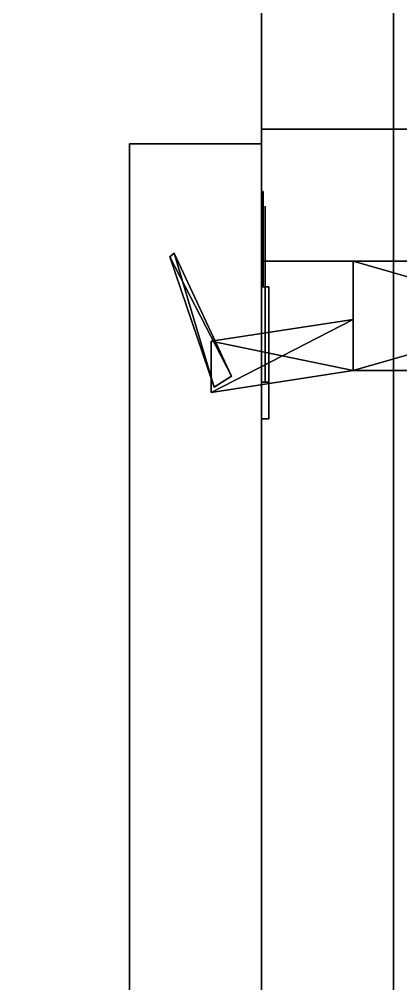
# Model space of a CAD drawing. Extents: x 0 to 4068, y -150 to 4325.
# Drawn here: x 3485 to 3537, y 1292.4 to 1424 of the extents above; entities that cross this region are included whole.
import ezdxf

# ---------------------------------------------------------------- set-up
doc = ezdxf.new("R2010")
doc.units = 0
for name, color, linetype in [('LAYER0', 7, 'CONTINUOUS'), ('LAYER359', 253, 'CONTINUOUS'), ('LAYER364', 7, 'CONTINUOUS'), ('LAYER365', 7, 'CONTINUOUS'), ('LAYER366', 7, 'CONTINUOUS'), ('LAYER369', 28, 'CONTINUOUS'), ('LAYER370', 253, 'CONTINUOUS'), ('LAYER371', 28, 'CONTINUOUS'), ('LAYER372', 253, 'CONTINUOUS'), ('LAYER373', 28, 'CONTINUOUS'), ('LAYER374', 253, 'CONTINUOUS'), ('LAYER375', 28, 'CONTINUOUS'), ('LAYER376', 253, 'CONTINUOUS'), ('LAYER377', 28, 'CONTINUOUS'), ('LAYER378', 253, 'CONTINUOUS'), ('LAYER379', 253, 'CONTINUOUS'), ('LAYER826', 253, 'CONTINUOUS')]:
    doc.layers.add(name, color=color, linetype=linetype)

msp = doc.modelspace()

# ---------------------------------------------------------------- linework, layer by layer
at = {"layer": 'LAYER0', "invisible_edges": 1}
for points in [[(4068, 4325, -5), (0, -150, -5), (0, 4325, -5), (4068, 4325, -5)], [(0, -150, -5), (4068, 4325, -5), (4068, -150, -5), (0, -150, -5)], [(4068, -150), (0, 4325), (0, -150), (4068, -150)], [(0, 4325), (4068, -150), (4068, 4325), (0, 4325)]]:
    msp.add_3dface(points, dxfattribs=at)
at = {"layer": 'LAYER359', "invisible_edges": 1}
for points in [[(3518, 400, 2360), (3536, 1464, 2360), (3536, 400, 2360), (3518, 400, 2360)], [(3536, 1464, 2360), (3518, 400, 2360), (3518, 1464, 2360), (3536, 1464, 2360)], [(3518, 1464, 2420), (3536, 400, 2420), (3536, 1464, 2420), (3518, 1464, 2420)], [(3536, 400, 2420), (3518, 1464, 2420), (3518, 400, 2420), (3536, 400, 2420)], [(3518, 400, 2360), (3518, 1464, 2420), (3518, 1464, 2360), (3518, 400, 2360)], [(3518, 1464, 2420), (3518, 400, 2360), (3518, 400, 2420), (3518, 1464, 2420)], [(3536, 400, 2420), (3536, 1464, 2360), (3536, 1464, 2420), (3536, 400, 2420)], [(3536, 1464, 2360), (3536, 400, 2420), (3536, 400, 2360), (3536, 1464, 2360)]]:
    msp.add_3dface(points, dxfattribs=at)
at = {"layer": 'LAYER364', "invisible_edges": 1}
for points in [[(3918, 927, 151), (3518, 1391, 151), (3918, 1391, 151), (3918, 927, 151)], [(3518, 1391, 151), (3918, 927, 151), (3518, 927, 151), (3518, 1391, 151)], [(3918, 1391, 169), (3518, 1391, 151), (3518, 1391, 169), (3918, 1391, 169)], [(3518, 1391, 151), (3918, 1391, 169), (3918, 1391, 151), (3518, 1391, 151)], [(3518, 927, 169), (3518, 1391, 151), (3518, 927, 151), (3518, 927, 169)], [(3518, 1391, 151), (3518, 927, 169), (3518, 1391, 169), (3518, 1391, 151)], [(3518, 927, 169), (3918, 1391, 169), (3518, 1391, 169), (3518, 927, 169)], [(3918, 1391, 169), (3518, 927, 169), (3918, 927, 169), (3918, 1391, 169)]]:
    msp.add_3dface(points, dxfattribs=at)
at = {"layer": 'LAYER365', "invisible_edges": 1}
for points in [[(3918, 1391, 2359), (3518, 927, 2359), (3918, 927, 2359), (3918, 1391, 2359)], [(3518, 927, 2359), (3918, 1391, 2359), (3518, 1391, 2359), (3518, 927, 2359)], [(3918, 1391, 2359), (3518, 1391, 2341), (3518, 1391, 2359), (3918, 1391, 2359)], [(3518, 1391, 2341), (3918, 1391, 2359), (3918, 1391, 2341), (3518, 1391, 2341)], [(3518, 1391, 2341), (3518, 927, 2359), (3518, 1391, 2359), (3518, 1391, 2341)], [(3518, 927, 2359), (3518, 1391, 2341), (3518, 927, 2341), (3518, 927, 2359)], [(3518, 1391, 2341), (3918, 927, 2341), (3518, 927, 2341), (3518, 1391, 2341)], [(3918, 927, 2341), (3518, 1391, 2341), (3918, 1391, 2341), (3918, 927, 2341)]]:
    msp.add_3dface(points, dxfattribs=at)
at = {"layer": 'LAYER366', "invisible_edges": 1}
for points in [[(3918, 1409, 150), (3518, 1391, 150), (3518, 1409, 150), (3918, 1409, 150)], [(3518, 1391, 150), (3918, 1409, 150), (3918, 1391, 150), (3518, 1391, 150)], [(3518, 1409, 2360), (3518, 1391, 150), (3518, 1391, 2360), (3518, 1409, 2360)], [(3518, 1391, 150), (3518, 1409, 2360), (3518, 1409, 150), (3518, 1391, 150)], [(3918, 1391, 2360), (3518, 1409, 2360), (3518, 1391, 2360), (3918, 1391, 2360)], [(3518, 1409, 2360), (3918, 1391, 2360), (3918, 1409, 2360), (3518, 1409, 2360)], [(3518, 1409, 2360), (3918, 1409, 150), (3518, 1409, 150), (3518, 1409, 2360)], [(3918, 1409, 150), (3518, 1409, 2360), (3918, 1409, 2360), (3918, 1409, 150)], [(3918, 1391, 2360), (3518, 1391, 150), (3918, 1391, 150), (3918, 1391, 2360)], [(3518, 1391, 150), (3918, 1391, 2360), (3518, 1391, 2360), (3518, 1391, 150)]]:
    msp.add_3dface(points, dxfattribs=at)
at = {"layer": 'LAYER369'}
for points, invisible_edges in [([(3518.25, 1399.51, 248.0251), (3518.25, 1400.5, 253), (3518.25, 1398.5, 253), (3518.25, 1398.5, 247.5)], 10), ([(3518.25, 1400.5, 253), (3518.25, 1399.51, 257.9749), (3518.25, 1398.5, 258.5), (3518.25, 1398.5, 253)], 10), ([(3518.25, 1396.692, 243.8076), (3518.25, 1399.51, 248.0251), (3518.25, 1398.5, 247.5), (3518.25, 1395, 247.5)], 10), ([(3518.25, 1399.51, 257.9749), (3518.25, 1396.692, 262.1924), (3518.25, 1395, 258.5), (3518.25, 1398.5, 258.5)], 10), ([(3518.5, 1398.5, 258.5), (3518.5, 1398.5, 247.5), (3518.5, 1391.5, 247.5), (3518.5, 1391.709, 258.3167)], 4), ([(3518.25, 1392.475, 240.9896), (3518.25, 1396.692, 243.8076), (3518.25, 1395, 247.5), (3518.25, 1391.5, 247.5)], 10), ([(3518.25, 1396.692, 262.1924), (3518.25, 1392.475, 265.0104), (3518.25, 1391.5, 258.5), (3518.25, 1395, 258.5)], 10), ([(3518.25, 1387.5, 240), (3518.25, 1392.475, 240.9896), (3518.25, 1391.5, 247.5), (3518.25, 1387.5, 244)], 2), ([(3518.25, 1392.475, 265.0104), (3518.25, 1387.5, 266), (3518.25, 1387.5, 262), (3518.25, 1391.5, 258.5)], 8), ([(3518.5, 1391.709, 258.3167), (3518.5, 1391.5, 247.5), (3518.5, 1387.5, 244), (3518.5, 1387.5, 262)], 5), ([(3518.5, 1387.5, 262), (3518.5, 1387.5, 244), (3518.5, 1374.5, 244), (3518.5, 1374.5, 262)], 1), ([(3519, 1369.5, 232), (3519, 1374.5, 244), (3519, 1387.5, 244), (3519, 1387.5, 232)], 1), ([(3519, 1369.5, 274), (3519, 1374.5, 262), (3519, 1387.5, 262), (3519, 1387.5, 274)], 1), ([(3519, 1369.5, 274), (3519, 1369.5, 232), (3519, 1374.5, 244), (3519, 1374.5, 262)], 10)]:
    msp.add_3dface(points, dxfattribs=dict(at, invisible_edges=invisible_edges))
for points in [[(3518, 1387.5, 244), (3518, 1387.5, 232), (3518, 1387.5, 244)], [(3518, 1387.5, 262), (3518, 1387.5, 274), (3518, 1387.5, 262)], [(3519, 1374.5, 244), (3518, 1374.5, 244), (3518, 1387.5, 244), (3519, 1387.5, 244)], [(3519, 1387.5, 244), (3518, 1387.5, 244), (3518, 1387.5, 232), (3519, 1387.5, 232)], [(3519, 1387.5, 232), (3518, 1387.5, 232), (3518, 1369.5, 232), (3519, 1369.5, 232)], [(3519, 1374.5, 262), (3518, 1374.5, 262), (3518, 1387.5, 262), (3519, 1387.5, 262)], [(3519, 1387.5, 262), (3518, 1387.5, 262), (3518, 1387.5, 274), (3519, 1387.5, 274)], [(3519, 1387.5, 274), (3518, 1387.5, 274), (3518, 1369.5, 274), (3519, 1369.5, 274)], [(3518, 1369.5, 232), (3518, 1387.5, 232), (3518, 1387.5, 274), (3518, 1369.5, 274)], [(3519, 1369.5, 232), (3519, 1387.5, 232), (3519, 1387.5, 232), (3519, 1369.5, 232)], [(3519, 1369.5, 274), (3519, 1387.5, 274), (3519, 1387.5, 274), (3519, 1369.5, 274)], [(3518, 1374.5, 244), (3518, 1374.5, 262), (3518, 1374.5, 244)], [(3519, 1374.5, 244), (3518, 1374.5, 244), (3518, 1374.5, 262), (3519, 1374.5, 262)], [(3519, 1369.5, 274), (3518, 1369.5, 274), (3519, 1369.5, 274)], [(3518, 1369.5, 232), (3518, 1369.5, 274), (3519, 1369.5, 274), (3519, 1369.5, 232)]]:
    msp.add_3dface(points, dxfattribs=at)
at = {"layer": 'LAYER370'}
for points in [[(3513.925, 1375.308, 247.3477), (3505.5, 1391.591, 247.3477), (3506.077, 1392.082, 247.3477), (3513.925, 1375.308, 247.3477)], [(3505.5, 1391.591, 258.652), (3511.544, 1373.818, 258.652), (3506.077, 1392.082, 258.652), (3505.5, 1391.591, 258.652)], [(3511.544, 1373.818, 247.3477), (3505.5, 1391.591, 247.3477), (3513.925, 1375.308, 247.3477), (3511.544, 1373.818, 247.3477)], [(3511.544, 1373.818, 247.3477), (3505.5, 1391.591, 258.652), (3505.5, 1391.591, 247.3477), (3511.544, 1373.818, 247.3477)], [(3511.544, 1373.818, 258.652), (3505.5, 1391.591, 258.652), (3511.544, 1373.818, 247.3477), (3511.544, 1373.818, 258.652)], [(3506.077, 1392.082, 258.652), (3511.544, 1373.818, 258.652), (3513.925, 1375.308, 258.652), (3506.077, 1392.082, 258.652)], [(3582.5, 1391, 246.2174), (3530.5, 1376.078, 246.2174), (3530.5, 1391, 246.2174), (3582.5, 1391, 246.2174)], [(3582.5, 1376.078, 246.2174), (3530.5, 1376.078, 246.2174), (3582.5, 1391, 246.2174), (3582.5, 1376.078, 246.2174)], [(3530.5, 1391, 259.7826), (3582.5, 1376.078, 259.7826), (3582.5, 1391, 259.7826), (3530.5, 1391, 259.7826)], [(3530.5, 1376.078, 259.7826), (3582.5, 1376.078, 259.7826), (3530.5, 1391, 259.7826), (3530.5, 1376.078, 259.7826)], [(3530.5, 1383.042, 246.2174), (3511.135, 1373.094, 246.2174), (3511.135, 1380.058, 246.2174), (3530.5, 1383.042, 246.2174)], [(3530.5, 1376.078, 246.2174), (3511.135, 1373.094, 246.2174), (3530.5, 1383.042, 246.2174), (3530.5, 1376.078, 246.2174)], [(3511.135, 1380.058, 259.7826), (3530.5, 1376.078, 259.7826), (3530.5, 1383.042, 259.7826), (3511.135, 1380.058, 259.7826)], [(3511.135, 1373.094, 259.7826), (3530.5, 1376.078, 259.7826), (3511.135, 1380.058, 259.7826), (3511.135, 1373.094, 259.7826)], [(3530.5, 1376.078, 246.2174), (3511.135, 1373.094, 259.7826), (3511.135, 1373.094, 246.2174), (3530.5, 1376.078, 246.2174)], [(3530.5, 1376.078, 259.7826), (3511.135, 1373.094, 259.7826), (3530.5, 1376.078, 246.2174), (3530.5, 1376.078, 259.7826)], [(3582.5, 1376.078, 246.2174), (3530.5, 1376.078, 259.7826), (3530.5, 1376.078, 246.2174), (3582.5, 1376.078, 246.2174)], [(3582.5, 1376.078, 259.7826), (3530.5, 1376.078, 259.7826), (3582.5, 1376.078, 246.2174), (3582.5, 1376.078, 259.7826)]]:
    msp.add_3dface(points, dxfattribs=at)
at = {"layer": 'LAYER371'}
for points, invisible_edges in [([(3518.25, 1399.51, 749.0251), (3518.25, 1400.5, 754), (3518.25, 1398.5, 754), (3518.25, 1398.5, 748.5)], 10), ([(3518.25, 1400.5, 754), (3518.25, 1399.51, 758.9749), (3518.25, 1398.5, 759.5), (3518.25, 1398.5, 754)], 10), ([(3518.25, 1396.692, 744.8076), (3518.25, 1399.51, 749.0251), (3518.25, 1398.5, 748.5), (3518.25, 1395, 748.5)], 10), ([(3518.25, 1399.51, 758.9749), (3518.25, 1396.692, 763.1924), (3518.25, 1395, 759.5), (3518.25, 1398.5, 759.5)], 10), ([(3518.5, 1398.5, 759.5), (3518.5, 1398.5, 748.5), (3518.5, 1391.5, 748.5), (3518.5, 1391.709, 759.3167)], 4), ([(3518.25, 1392.475, 741.9896), (3518.25, 1396.692, 744.8076), (3518.25, 1395, 748.5), (3518.25, 1391.5, 748.5)], 10), ([(3518.25, 1396.692, 763.1924), (3518.25, 1392.475, 766.0104), (3518.25, 1391.5, 759.5), (3518.25, 1395, 759.5)], 10), ([(3518.25, 1387.5, 741), (3518.25, 1392.475, 741.9896), (3518.25, 1391.5, 748.5), (3518.25, 1387.5, 745)], 2), ([(3518.25, 1392.475, 766.0104), (3518.25, 1387.5, 767), (3518.25, 1387.5, 763), (3518.25, 1391.5, 759.5)], 8), ([(3518.5, 1391.709, 759.3167), (3518.5, 1391.5, 748.5), (3518.5, 1387.5, 745), (3518.5, 1387.5, 763)], 5), ([(3518.5, 1387.5, 763), (3518.5, 1387.5, 745), (3518.5, 1374.5, 745), (3518.5, 1374.5, 763)], 1), ([(3519, 1369.5, 733), (3519, 1374.5, 745), (3519, 1387.5, 745), (3519, 1387.5, 733)], 1), ([(3519, 1369.5, 775), (3519, 1374.5, 763), (3519, 1387.5, 763), (3519, 1387.5, 775)], 1), ([(3519, 1369.5, 775), (3519, 1369.5, 733), (3519, 1374.5, 745), (3519, 1374.5, 763)], 10)]:
    msp.add_3dface(points, dxfattribs=dict(at, invisible_edges=invisible_edges))
for points in [[(3518, 1387.5, 745), (3518, 1387.5, 733), (3518, 1387.5, 745)], [(3518, 1387.5, 763), (3518, 1387.5, 775), (3518, 1387.5, 763)], [(3519, 1374.5, 745), (3518, 1374.5, 745), (3518, 1387.5, 745), (3519, 1387.5, 745)], [(3519, 1387.5, 745), (3518, 1387.5, 745), (3518, 1387.5, 733), (3519, 1387.5, 733)], [(3519, 1387.5, 733), (3518, 1387.5, 733), (3518, 1369.5, 733), (3519, 1369.5, 733)], [(3519, 1374.5, 763), (3518, 1374.5, 763), (3518, 1387.5, 763), (3519, 1387.5, 763)], [(3519, 1387.5, 763), (3518, 1387.5, 763), (3518, 1387.5, 775), (3519, 1387.5, 775)], [(3519, 1387.5, 775), (3518, 1387.5, 775), (3518, 1369.5, 775), (3519, 1369.5, 775)], [(3518, 1369.5, 733), (3518, 1387.5, 733), (3518, 1387.5, 775), (3518, 1369.5, 775)], [(3519, 1369.5, 733), (3519, 1387.5, 733), (3519, 1387.5, 733), (3519, 1369.5, 733)], [(3519, 1369.5, 775), (3519, 1387.5, 775), (3519, 1387.5, 775), (3519, 1369.5, 775)], [(3518, 1374.5, 745), (3518, 1374.5, 763), (3518, 1374.5, 745)], [(3519, 1374.5, 745), (3518, 1374.5, 745), (3518, 1374.5, 763), (3519, 1374.5, 763)], [(3519, 1369.5, 775), (3518, 1369.5, 775), (3519, 1369.5, 775)], [(3518, 1369.5, 733), (3518, 1369.5, 775), (3519, 1369.5, 775), (3519, 1369.5, 733)]]:
    msp.add_3dface(points, dxfattribs=at)
at = {"layer": 'LAYER372'}
for points in [[(3513.925, 1375.308, 748.3477), (3505.5, 1391.591, 748.3477), (3506.077, 1392.082, 748.3477), (3513.925, 1375.308, 748.3477)], [(3505.5, 1391.591, 759.652), (3511.544, 1373.818, 759.652), (3506.077, 1392.082, 759.652), (3505.5, 1391.591, 759.652)], [(3511.544, 1373.818, 748.3477), (3505.5, 1391.591, 748.3477), (3513.925, 1375.308, 748.3477), (3511.544, 1373.818, 748.3477)], [(3511.544, 1373.818, 748.3477), (3505.5, 1391.591, 759.652), (3505.5, 1391.591, 748.3477), (3511.544, 1373.818, 748.3477)], [(3511.544, 1373.818, 759.652), (3505.5, 1391.591, 759.652), (3511.544, 1373.818, 748.3477), (3511.544, 1373.818, 759.652)], [(3506.077, 1392.082, 759.652), (3511.544, 1373.818, 759.652), (3513.925, 1375.308, 759.652), (3506.077, 1392.082, 759.652)], [(3582.5, 1391, 747.2174), (3530.5, 1376.078, 747.2174), (3530.5, 1391, 747.2174), (3582.5, 1391, 747.2174)], [(3582.5, 1376.078, 747.2174), (3530.5, 1376.078, 747.2174), (3582.5, 1391, 747.2174), (3582.5, 1376.078, 747.2174)], [(3530.5, 1391, 760.7826), (3582.5, 1376.078, 760.7826), (3582.5, 1391, 760.7826), (3530.5, 1391, 760.7826)], [(3530.5, 1376.078, 760.7826), (3582.5, 1376.078, 760.7826), (3530.5, 1391, 760.7826), (3530.5, 1376.078, 760.7826)], [(3530.5, 1383.042, 747.2174), (3511.135, 1373.094, 747.2174), (3511.135, 1380.058, 747.2174), (3530.5, 1383.042, 747.2174)], [(3530.5, 1376.078, 747.2174), (3511.135, 1373.094, 747.2174), (3530.5, 1383.042, 747.2174), (3530.5, 1376.078, 747.2174)], [(3511.135, 1380.058, 760.7826), (3530.5, 1376.078, 760.7826), (3530.5, 1383.042, 760.7826), (3511.135, 1380.058, 760.7826)], [(3511.135, 1373.094, 760.7826), (3530.5, 1376.078, 760.7826), (3511.135, 1380.058, 760.7826), (3511.135, 1373.094, 760.7826)], [(3530.5, 1376.078, 747.2174), (3511.135, 1373.094, 760.7826), (3511.135, 1373.094, 747.2174), (3530.5, 1376.078, 747.2174)], [(3530.5, 1376.078, 760.7826), (3511.135, 1373.094, 760.7826), (3530.5, 1376.078, 747.2174), (3530.5, 1376.078, 760.7826)], [(3582.5, 1376.078, 747.2174), (3530.5, 1376.078, 760.7826), (3530.5, 1376.078, 747.2174), (3582.5, 1376.078, 747.2174)], [(3582.5, 1376.078, 760.7826), (3530.5, 1376.078, 760.7826), (3582.5, 1376.078, 747.2174), (3582.5, 1376.078, 760.7826)]]:
    msp.add_3dface(points, dxfattribs=at)
at = {"layer": 'LAYER373'}
for points, invisible_edges in [([(3518.25, 1399.51, 1250.025), (3518.25, 1400.5, 1255), (3518.25, 1398.5, 1255), (3518.25, 1398.5, 1249.5)], 10), ([(3518.25, 1400.5, 1255), (3518.25, 1399.51, 1259.975), (3518.25, 1398.5, 1260.5), (3518.25, 1398.5, 1255)], 10), ([(3518.25, 1396.692, 1245.808), (3518.25, 1399.51, 1250.025), (3518.25, 1398.5, 1249.5), (3518.25, 1395, 1249.5)], 10), ([(3518.25, 1399.51, 1259.975), (3518.25, 1396.692, 1264.192), (3518.25, 1395, 1260.5), (3518.25, 1398.5, 1260.5)], 10), ([(3518.5, 1398.5, 1260.5), (3518.5, 1398.5, 1249.5), (3518.5, 1391.5, 1249.5), (3518.5, 1391.709, 1260.317)], 4), ([(3518.25, 1392.475, 1242.99), (3518.25, 1396.692, 1245.808), (3518.25, 1395, 1249.5), (3518.25, 1391.5, 1249.5)], 10), ([(3518.25, 1396.692, 1264.192), (3518.25, 1392.475, 1267.01), (3518.25, 1391.5, 1260.5), (3518.25, 1395, 1260.5)], 10), ([(3518.25, 1387.5, 1242), (3518.25, 1392.475, 1242.99), (3518.25, 1391.5, 1249.5), (3518.25, 1387.5, 1246)], 2), ([(3518.25, 1392.475, 1267.01), (3518.25, 1387.5, 1268), (3518.25, 1387.5, 1264), (3518.25, 1391.5, 1260.5)], 8), ([(3518.5, 1391.709, 1260.317), (3518.5, 1391.5, 1249.5), (3518.5, 1387.5, 1246), (3518.5, 1387.5, 1264)], 5), ([(3518.5, 1387.5, 1264), (3518.5, 1387.5, 1246), (3518.5, 1374.5, 1246), (3518.5, 1374.5, 1264)], 1), ([(3519, 1369.5, 1234), (3519, 1374.5, 1246), (3519, 1387.5, 1246), (3519, 1387.5, 1234)], 1), ([(3519, 1369.5, 1276), (3519, 1374.5, 1264), (3519, 1387.5, 1264), (3519, 1387.5, 1276)], 1), ([(3519, 1369.5, 1276), (3519, 1369.5, 1234), (3519, 1374.5, 1246), (3519, 1374.5, 1264)], 10)]:
    msp.add_3dface(points, dxfattribs=dict(at, invisible_edges=invisible_edges))
for points in [[(3518, 1387.5, 1246), (3518, 1387.5, 1234), (3518, 1387.5, 1246)], [(3518, 1387.5, 1264), (3518, 1387.5, 1276), (3518, 1387.5, 1264)], [(3519, 1374.5, 1246), (3518, 1374.5, 1246), (3518, 1387.5, 1246), (3519, 1387.5, 1246)], [(3519, 1387.5, 1246), (3518, 1387.5, 1246), (3518, 1387.5, 1234), (3519, 1387.5, 1234)], [(3519, 1387.5, 1234), (3518, 1387.5, 1234), (3518, 1369.5, 1234), (3519, 1369.5, 1234)], [(3519, 1374.5, 1264), (3518, 1374.5, 1264), (3518, 1387.5, 1264), (3519, 1387.5, 1264)], [(3519, 1387.5, 1264), (3518, 1387.5, 1264), (3518, 1387.5, 1276), (3519, 1387.5, 1276)], [(3519, 1387.5, 1276), (3518, 1387.5, 1276), (3518, 1369.5, 1276), (3519, 1369.5, 1276)], [(3518, 1369.5, 1234), (3518, 1387.5, 1234), (3518, 1387.5, 1276), (3518, 1369.5, 1276)], [(3519, 1369.5, 1234), (3519, 1387.5, 1234), (3519, 1387.5, 1234), (3519, 1369.5, 1234)], [(3519, 1369.5, 1276), (3519, 1387.5, 1276), (3519, 1387.5, 1276), (3519, 1369.5, 1276)], [(3518, 1374.5, 1246), (3518, 1374.5, 1264), (3518, 1374.5, 1246)], [(3519, 1374.5, 1246), (3518, 1374.5, 1246), (3518, 1374.5, 1264), (3519, 1374.5, 1264)], [(3519, 1369.5, 1276), (3518, 1369.5, 1276), (3519, 1369.5, 1276)], [(3518, 1369.5, 1234), (3518, 1369.5, 1276), (3519, 1369.5, 1276), (3519, 1369.5, 1234)]]:
    msp.add_3dface(points, dxfattribs=at)
at = {"layer": 'LAYER374'}
for points in [[(3513.925, 1375.308, 1249.348), (3505.5, 1391.591, 1249.348), (3506.077, 1392.082, 1249.348), (3513.925, 1375.308, 1249.348)], [(3505.5, 1391.591, 1260.652), (3511.544, 1373.818, 1260.652), (3506.077, 1392.082, 1260.652), (3505.5, 1391.591, 1260.652)], [(3511.544, 1373.818, 1249.348), (3505.5, 1391.591, 1249.348), (3513.925, 1375.308, 1249.348), (3511.544, 1373.818, 1249.348)], [(3511.544, 1373.818, 1249.348), (3505.5, 1391.591, 1260.652), (3505.5, 1391.591, 1249.348), (3511.544, 1373.818, 1249.348)], [(3511.544, 1373.818, 1260.652), (3505.5, 1391.591, 1260.652), (3511.544, 1373.818, 1249.348), (3511.544, 1373.818, 1260.652)], [(3506.077, 1392.082, 1260.652), (3511.544, 1373.818, 1260.652), (3513.925, 1375.308, 1260.652), (3506.077, 1392.082, 1260.652)], [(3582.5, 1391, 1248.217), (3530.5, 1376.078, 1248.217), (3530.5, 1391, 1248.217), (3582.5, 1391, 1248.217)], [(3582.5, 1376.078, 1248.217), (3530.5, 1376.078, 1248.217), (3582.5, 1391, 1248.217), (3582.5, 1376.078, 1248.217)], [(3530.5, 1391, 1261.783), (3582.5, 1376.078, 1261.783), (3582.5, 1391, 1261.783), (3530.5, 1391, 1261.783)], [(3530.5, 1376.078, 1261.783), (3582.5, 1376.078, 1261.783), (3530.5, 1391, 1261.783), (3530.5, 1376.078, 1261.783)], [(3530.5, 1383.042, 1248.217), (3511.135, 1373.094, 1248.217), (3511.135, 1380.058, 1248.217), (3530.5, 1383.042, 1248.217)], [(3530.5, 1376.078, 1248.217), (3511.135, 1373.094, 1248.217), (3530.5, 1383.042, 1248.217), (3530.5, 1376.078, 1248.217)], [(3511.135, 1380.058, 1261.783), (3530.5, 1376.078, 1261.783), (3530.5, 1383.042, 1261.783), (3511.135, 1380.058, 1261.783)], [(3511.135, 1373.094, 1261.783), (3530.5, 1376.078, 1261.783), (3511.135, 1380.058, 1261.783), (3511.135, 1373.094, 1261.783)], [(3530.5, 1376.078, 1248.217), (3511.135, 1373.094, 1261.783), (3511.135, 1373.094, 1248.217), (3530.5, 1376.078, 1248.217)], [(3530.5, 1376.078, 1261.783), (3511.135, 1373.094, 1261.783), (3530.5, 1376.078, 1248.217), (3530.5, 1376.078, 1261.783)], [(3582.5, 1376.078, 1248.217), (3530.5, 1376.078, 1261.783), (3530.5, 1376.078, 1248.217), (3582.5, 1376.078, 1248.217)], [(3582.5, 1376.078, 1261.783), (3530.5, 1376.078, 1261.783), (3582.5, 1376.078, 1248.217), (3582.5, 1376.078, 1261.783)]]:
    msp.add_3dface(points, dxfattribs=at)
at = {"layer": 'LAYER375'}
for points, invisible_edges in [([(3518.25, 1399.51, 1751.025), (3518.25, 1400.5, 1756), (3518.25, 1398.5, 1756), (3518.25, 1398.5, 1750.5)], 10), ([(3518.25, 1400.5, 1756), (3518.25, 1399.51, 1760.975), (3518.25, 1398.5, 1761.5), (3518.25, 1398.5, 1756)], 10), ([(3518.25, 1396.692, 1746.808), (3518.25, 1399.51, 1751.025), (3518.25, 1398.5, 1750.5), (3518.25, 1395, 1750.5)], 10), ([(3518.25, 1399.51, 1760.975), (3518.25, 1396.692, 1765.192), (3518.25, 1395, 1761.5), (3518.25, 1398.5, 1761.5)], 10), ([(3518.5, 1398.5, 1761.5), (3518.5, 1398.5, 1750.5), (3518.5, 1391.5, 1750.5), (3518.5, 1391.709, 1761.317)], 4), ([(3518.25, 1392.475, 1743.99), (3518.25, 1396.692, 1746.808), (3518.25, 1395, 1750.5), (3518.25, 1391.5, 1750.5)], 10), ([(3518.25, 1396.692, 1765.192), (3518.25, 1392.475, 1768.01), (3518.25, 1391.5, 1761.5), (3518.25, 1395, 1761.5)], 10), ([(3518.25, 1387.5, 1743), (3518.25, 1392.475, 1743.99), (3518.25, 1391.5, 1750.5), (3518.25, 1387.5, 1747)], 2), ([(3518.25, 1392.475, 1768.01), (3518.25, 1387.5, 1769), (3518.25, 1387.5, 1765), (3518.25, 1391.5, 1761.5)], 8), ([(3518.5, 1391.709, 1761.317), (3518.5, 1391.5, 1750.5), (3518.5, 1387.5, 1747), (3518.5, 1387.5, 1765)], 5), ([(3518.5, 1387.5, 1765), (3518.5, 1387.5, 1747), (3518.5, 1374.5, 1747), (3518.5, 1374.5, 1765)], 1), ([(3519, 1369.5, 1735), (3519, 1374.5, 1747), (3519, 1387.5, 1747), (3519, 1387.5, 1735)], 1), ([(3519, 1369.5, 1777), (3519, 1374.5, 1765), (3519, 1387.5, 1765), (3519, 1387.5, 1777)], 1), ([(3519, 1369.5, 1777), (3519, 1369.5, 1735), (3519, 1374.5, 1747), (3519, 1374.5, 1765)], 10)]:
    msp.add_3dface(points, dxfattribs=dict(at, invisible_edges=invisible_edges))
for points in [[(3518, 1387.5, 1747), (3518, 1387.5, 1735), (3518, 1387.5, 1747)], [(3518, 1387.5, 1765), (3518, 1387.5, 1777), (3518, 1387.5, 1765)], [(3519, 1374.5, 1747), (3518, 1374.5, 1747), (3518, 1387.5, 1747), (3519, 1387.5, 1747)], [(3519, 1387.5, 1747), (3518, 1387.5, 1747), (3518, 1387.5, 1735), (3519, 1387.5, 1735)], [(3519, 1387.5, 1735), (3518, 1387.5, 1735), (3518, 1369.5, 1735), (3519, 1369.5, 1735)], [(3519, 1374.5, 1765), (3518, 1374.5, 1765), (3518, 1387.5, 1765), (3519, 1387.5, 1765)], [(3519, 1387.5, 1765), (3518, 1387.5, 1765), (3518, 1387.5, 1777), (3519, 1387.5, 1777)], [(3519, 1387.5, 1777), (3518, 1387.5, 1777), (3518, 1369.5, 1777), (3519, 1369.5, 1777)], [(3518, 1369.5, 1735), (3518, 1387.5, 1735), (3518, 1387.5, 1777), (3518, 1369.5, 1777)], [(3519, 1369.5, 1735), (3519, 1387.5, 1735), (3519, 1387.5, 1735), (3519, 1369.5, 1735)], [(3519, 1369.5, 1777), (3519, 1387.5, 1777), (3519, 1387.5, 1777), (3519, 1369.5, 1777)], [(3518, 1374.5, 1747), (3518, 1374.5, 1765), (3518, 1374.5, 1747)], [(3519, 1374.5, 1747), (3518, 1374.5, 1747), (3518, 1374.5, 1765), (3519, 1374.5, 1765)], [(3519, 1369.5, 1777), (3518, 1369.5, 1777), (3519, 1369.5, 1777)], [(3518, 1369.5, 1735), (3518, 1369.5, 1777), (3519, 1369.5, 1777), (3519, 1369.5, 1735)]]:
    msp.add_3dface(points, dxfattribs=at)
at = {"layer": 'LAYER376'}
for points in [[(3513.925, 1375.308, 1750.348), (3505.5, 1391.591, 1750.348), (3506.077, 1392.082, 1750.348), (3513.925, 1375.308, 1750.348)], [(3505.5, 1391.591, 1761.652), (3511.544, 1373.818, 1761.652), (3506.077, 1392.082, 1761.652), (3505.5, 1391.591, 1761.652)], [(3511.544, 1373.818, 1750.348), (3505.5, 1391.591, 1750.348), (3513.925, 1375.308, 1750.348), (3511.544, 1373.818, 1750.348)], [(3511.544, 1373.818, 1750.348), (3505.5, 1391.591, 1761.652), (3505.5, 1391.591, 1750.348), (3511.544, 1373.818, 1750.348)], [(3511.544, 1373.818, 1761.652), (3505.5, 1391.591, 1761.652), (3511.544, 1373.818, 1750.348), (3511.544, 1373.818, 1761.652)], [(3506.077, 1392.082, 1761.652), (3511.544, 1373.818, 1761.652), (3513.925, 1375.308, 1761.652), (3506.077, 1392.082, 1761.652)], [(3582.5, 1391, 1749.217), (3530.5, 1376.078, 1749.217), (3530.5, 1391, 1749.217), (3582.5, 1391, 1749.217)], [(3582.5, 1376.078, 1749.217), (3530.5, 1376.078, 1749.217), (3582.5, 1391, 1749.217), (3582.5, 1376.078, 1749.217)], [(3530.5, 1391, 1762.783), (3582.5, 1376.078, 1762.783), (3582.5, 1391, 1762.783), (3530.5, 1391, 1762.783)], [(3530.5, 1376.078, 1762.783), (3582.5, 1376.078, 1762.783), (3530.5, 1391, 1762.783), (3530.5, 1376.078, 1762.783)], [(3530.5, 1383.042, 1749.217), (3511.135, 1373.094, 1749.217), (3511.135, 1380.058, 1749.217), (3530.5, 1383.042, 1749.217)], [(3530.5, 1376.078, 1749.217), (3511.135, 1373.094, 1749.217), (3530.5, 1383.042, 1749.217), (3530.5, 1376.078, 1749.217)], [(3511.135, 1380.058, 1762.783), (3530.5, 1376.078, 1762.783), (3530.5, 1383.042, 1762.783), (3511.135, 1380.058, 1762.783)], [(3511.135, 1373.094, 1762.783), (3530.5, 1376.078, 1762.783), (3511.135, 1380.058, 1762.783), (3511.135, 1373.094, 1762.783)], [(3530.5, 1376.078, 1749.217), (3511.135, 1373.094, 1762.783), (3511.135, 1373.094, 1749.217), (3530.5, 1376.078, 1749.217)], [(3530.5, 1376.078, 1762.783), (3511.135, 1373.094, 1762.783), (3530.5, 1376.078, 1749.217), (3530.5, 1376.078, 1762.783)], [(3582.5, 1376.078, 1749.217), (3530.5, 1376.078, 1762.783), (3530.5, 1376.078, 1749.217), (3582.5, 1376.078, 1749.217)], [(3582.5, 1376.078, 1762.783), (3530.5, 1376.078, 1762.783), (3582.5, 1376.078, 1749.217), (3582.5, 1376.078, 1762.783)]]:
    msp.add_3dface(points, dxfattribs=at)
at = {"layer": 'LAYER377'}
for points, invisible_edges in [([(3518.25, 1399.51, 2252.025), (3518.25, 1400.5, 2257), (3518.25, 1398.5, 2257), (3518.25, 1398.5, 2251.5)], 10), ([(3518.25, 1400.5, 2257), (3518.25, 1399.51, 2261.975), (3518.25, 1398.5, 2262.5), (3518.25, 1398.5, 2257)], 10), ([(3518.25, 1396.692, 2247.808), (3518.25, 1399.51, 2252.025), (3518.25, 1398.5, 2251.5), (3518.25, 1395, 2251.5)], 10), ([(3518.25, 1399.51, 2261.975), (3518.25, 1396.692, 2266.192), (3518.25, 1395, 2262.5), (3518.25, 1398.5, 2262.5)], 10), ([(3518.5, 1398.5, 2262.5), (3518.5, 1398.5, 2251.5), (3518.5, 1391.5, 2251.5), (3518.5, 1391.709, 2262.317)], 4), ([(3518.25, 1392.475, 2244.99), (3518.25, 1396.692, 2247.808), (3518.25, 1395, 2251.5), (3518.25, 1391.5, 2251.5)], 10), ([(3518.25, 1396.692, 2266.192), (3518.25, 1392.475, 2269.01), (3518.25, 1391.5, 2262.5), (3518.25, 1395, 2262.5)], 10), ([(3518.25, 1387.5, 2244), (3518.25, 1392.475, 2244.99), (3518.25, 1391.5, 2251.5), (3518.25, 1387.5, 2248)], 2), ([(3518.25, 1392.475, 2269.01), (3518.25, 1387.5, 2270), (3518.25, 1387.5, 2266), (3518.25, 1391.5, 2262.5)], 8), ([(3518.5, 1391.709, 2262.317), (3518.5, 1391.5, 2251.5), (3518.5, 1387.5, 2248), (3518.5, 1387.5, 2266)], 5), ([(3518.5, 1387.5, 2266), (3518.5, 1387.5, 2248), (3518.5, 1374.5, 2248), (3518.5, 1374.5, 2266)], 1), ([(3519, 1369.5, 2236), (3519, 1374.5, 2248), (3519, 1387.5, 2248), (3519, 1387.5, 2236)], 1), ([(3519, 1369.5, 2278), (3519, 1374.5, 2266), (3519, 1387.5, 2266), (3519, 1387.5, 2278)], 1), ([(3519, 1369.5, 2278), (3519, 1369.5, 2236), (3519, 1374.5, 2248), (3519, 1374.5, 2266)], 10)]:
    msp.add_3dface(points, dxfattribs=dict(at, invisible_edges=invisible_edges))
for points in [[(3518, 1387.5, 2248), (3518, 1387.5, 2236), (3518, 1387.5, 2248)], [(3518, 1387.5, 2266), (3518, 1387.5, 2278), (3518, 1387.5, 2266)], [(3519, 1374.5, 2248), (3518, 1374.5, 2248), (3518, 1387.5, 2248), (3519, 1387.5, 2248)], [(3519, 1387.5, 2248), (3518, 1387.5, 2248), (3518, 1387.5, 2236), (3519, 1387.5, 2236)], [(3519, 1387.5, 2236), (3518, 1387.5, 2236), (3518, 1369.5, 2236), (3519, 1369.5, 2236)], [(3519, 1374.5, 2266), (3518, 1374.5, 2266), (3518, 1387.5, 2266), (3519, 1387.5, 2266)], [(3519, 1387.5, 2266), (3518, 1387.5, 2266), (3518, 1387.5, 2278), (3519, 1387.5, 2278)], [(3519, 1387.5, 2278), (3518, 1387.5, 2278), (3518, 1369.5, 2278), (3519, 1369.5, 2278)], [(3518, 1369.5, 2236), (3518, 1387.5, 2236), (3518, 1387.5, 2278), (3518, 1369.5, 2278)], [(3519, 1369.5, 2236), (3519, 1387.5, 2236), (3519, 1387.5, 2236), (3519, 1369.5, 2236)], [(3519, 1369.5, 2278), (3519, 1387.5, 2278), (3519, 1387.5, 2278), (3519, 1369.5, 2278)], [(3518, 1374.5, 2248), (3518, 1374.5, 2266), (3518, 1374.5, 2248)], [(3519, 1374.5, 2248), (3518, 1374.5, 2248), (3518, 1374.5, 2266), (3519, 1374.5, 2266)], [(3519, 1369.5, 2278), (3518, 1369.5, 2278), (3519, 1369.5, 2278)], [(3518, 1369.5, 2236), (3518, 1369.5, 2278), (3519, 1369.5, 2278), (3519, 1369.5, 2236)]]:
    msp.add_3dface(points, dxfattribs=at)
at = {"layer": 'LAYER378'}
for points in [[(3513.925, 1375.308, 2251.348), (3505.5, 1391.591, 2251.348), (3506.077, 1392.082, 2251.348), (3513.925, 1375.308, 2251.348)], [(3505.5, 1391.591, 2262.652), (3511.544, 1373.818, 2262.652), (3506.077, 1392.082, 2262.652), (3505.5, 1391.591, 2262.652)], [(3511.544, 1373.818, 2251.348), (3505.5, 1391.591, 2251.348), (3513.925, 1375.308, 2251.348), (3511.544, 1373.818, 2251.348)], [(3511.544, 1373.818, 2251.348), (3505.5, 1391.591, 2262.652), (3505.5, 1391.591, 2251.348), (3511.544, 1373.818, 2251.348)], [(3511.544, 1373.818, 2262.652), (3505.5, 1391.591, 2262.652), (3511.544, 1373.818, 2251.348), (3511.544, 1373.818, 2262.652)], [(3506.077, 1392.082, 2262.652), (3511.544, 1373.818, 2262.652), (3513.925, 1375.308, 2262.652), (3506.077, 1392.082, 2262.652)], [(3582.5, 1391, 2250.217), (3530.5, 1376.078, 2250.217), (3530.5, 1391, 2250.217), (3582.5, 1391, 2250.217)], [(3582.5, 1376.078, 2250.217), (3530.5, 1376.078, 2250.217), (3582.5, 1391, 2250.217), (3582.5, 1376.078, 2250.217)], [(3530.5, 1391, 2263.783), (3582.5, 1376.078, 2263.783), (3582.5, 1391, 2263.783), (3530.5, 1391, 2263.783)], [(3530.5, 1376.078, 2263.783), (3582.5, 1376.078, 2263.783), (3530.5, 1391, 2263.783), (3530.5, 1376.078, 2263.783)], [(3530.5, 1383.042, 2250.217), (3511.135, 1373.094, 2250.217), (3511.135, 1380.058, 2250.217), (3530.5, 1383.042, 2250.217)], [(3530.5, 1376.078, 2250.217), (3511.135, 1373.094, 2250.217), (3530.5, 1383.042, 2250.217), (3530.5, 1376.078, 2250.217)], [(3511.135, 1380.058, 2263.783), (3530.5, 1376.078, 2263.783), (3530.5, 1383.042, 2263.783), (3511.135, 1380.058, 2263.783)], [(3511.135, 1373.094, 2263.783), (3530.5, 1376.078, 2263.783), (3511.135, 1380.058, 2263.783), (3511.135, 1373.094, 2263.783)], [(3530.5, 1376.078, 2250.217), (3511.135, 1373.094, 2263.783), (3511.135, 1373.094, 2250.217), (3530.5, 1376.078, 2250.217)], [(3530.5, 1376.078, 2263.783), (3511.135, 1373.094, 2263.783), (3530.5, 1376.078, 2250.217), (3530.5, 1376.078, 2263.783)], [(3582.5, 1376.078, 2250.217), (3530.5, 1376.078, 2263.783), (3530.5, 1376.078, 2250.217), (3582.5, 1376.078, 2250.217)], [(3582.5, 1376.078, 2263.783), (3530.5, 1376.078, 2263.783), (3582.5, 1376.078, 2250.217), (3582.5, 1376.078, 2263.783)]]:
    msp.add_3dface(points, dxfattribs=at)
at = {"layer": 'LAYER379', "invisible_edges": 1}
for points in [[(3518, 911, 153), (3500, 1407, 153), (3518, 1407, 153), (3518, 911, 153)], [(3500, 1407, 153), (3518, 911, 153), (3500, 911, 153), (3500, 1407, 153)], [(3500, 1407, 153), (3518, 1407, 2357), (3518, 1407, 153), (3500, 1407, 153)], [(3518, 1407, 2357), (3500, 1407, 153), (3500, 1407, 2357), (3518, 1407, 2357)], [(3500, 911, 2357), (3518, 1407, 2357), (3500, 1407, 2357), (3500, 911, 2357)], [(3518, 1407, 2357), (3500, 911, 2357), (3518, 911, 2357), (3518, 1407, 2357)], [(3500, 1407, 153), (3500, 911, 2357), (3500, 1407, 2357), (3500, 1407, 153)], [(3500, 911, 2357), (3500, 1407, 153), (3500, 911, 153), (3500, 911, 2357)], [(3518, 911, 153), (3518, 1407, 2357), (3518, 911, 2357), (3518, 911, 153)], [(3518, 1407, 2357), (3518, 911, 153), (3518, 1407, 153), (3518, 1407, 2357)]]:
    msp.add_3dface(points, dxfattribs=at)
at = {"layer": 'LAYER826', "invisible_edges": 1}
for points in [[(3518, 1409, 2360), (3518, 1479, 150), (3518, 1409, 150), (3518, 1409, 2360)], [(3518, 1479, 150), (3518, 1409, 2360), (3518, 1479, 2360), (3518, 1479, 150)], [(3536, 1409, 150), (3518, 1479, 150), (3536, 1479, 150), (3536, 1409, 150)], [(3518, 1479, 150), (3536, 1409, 150), (3518, 1409, 150), (3518, 1479, 150)], [(3518, 1409, 2360), (3536, 1479, 2360), (3518, 1479, 2360), (3518, 1409, 2360)], [(3536, 1479, 2360), (3518, 1409, 2360), (3536, 1409, 2360), (3536, 1479, 2360)], [(3536, 1479, 2360), (3536, 1409, 150), (3536, 1479, 150), (3536, 1479, 2360)], [(3536, 1409, 150), (3536, 1479, 2360), (3536, 1409, 2360), (3536, 1409, 150)], [(3536, 1409, 150), (3518, 1409, 2360), (3518, 1409, 150), (3536, 1409, 150)], [(3518, 1409, 2360), (3536, 1409, 150), (3536, 1409, 2360), (3518, 1409, 2360)]]:
    msp.add_3dface(points, dxfattribs=at)

# ---------------------------------------------------------------- meshes
at = {"layer": 'LAYER369'}
mesh = msp.add_polymesh((2, 9), dxfattribs=at)
for k, corner in enumerate([(3518.25, 1387.5, 240), (3518.25, 1392.475, 240.9896), (3518.25, 1396.692, 243.8076), (3518.25, 1399.51, 248.0251), (3518.25, 1400.5, 253), (3518.25, 1399.51, 257.9749), (3518.25, 1396.692, 262.1924), (3518.25, 1392.475, 265.0104), (3518.25, 1387.5, 266), (3518, 1387.5, 240), (3518, 1392.475, 240.9896), (3518, 1396.692, 243.8076), (3518, 1399.51, 248.0251), (3518, 1400.5, 253), (3518, 1399.51, 257.9749), (3518, 1396.692, 262.1924), (3518, 1392.475, 265.0104), (3518, 1387.5, 266)]):
    mesh.set_mesh_vertex(divmod(k, 9), corner)
at = {"layer": 'LAYER371'}
mesh = msp.add_polymesh((2, 9), dxfattribs=at)
for k, corner in enumerate([(3518.25, 1387.5, 741), (3518.25, 1392.475, 741.9896), (3518.25, 1396.692, 744.8076), (3518.25, 1399.51, 749.0251), (3518.25, 1400.5, 754), (3518.25, 1399.51, 758.9749), (3518.25, 1396.692, 763.1924), (3518.25, 1392.475, 766.0104), (3518.25, 1387.5, 767), (3518, 1387.5, 741), (3518, 1392.475, 741.9896), (3518, 1396.692, 744.8076), (3518, 1399.51, 749.0251), (3518, 1400.5, 754), (3518, 1399.51, 758.9749), (3518, 1396.692, 763.1924), (3518, 1392.475, 766.0104), (3518, 1387.5, 767)]):
    mesh.set_mesh_vertex(divmod(k, 9), corner)
at = {"layer": 'LAYER373'}
mesh = msp.add_polymesh((2, 9), dxfattribs=at)
for k, corner in enumerate([(3518.25, 1387.5, 1242), (3518.25, 1392.475, 1242.99), (3518.25, 1396.692, 1245.808), (3518.25, 1399.51, 1250.025), (3518.25, 1400.5, 1255), (3518.25, 1399.51, 1259.975), (3518.25, 1396.692, 1264.192), (3518.25, 1392.475, 1267.01), (3518.25, 1387.5, 1268), (3518, 1387.5, 1242), (3518, 1392.475, 1242.99), (3518, 1396.692, 1245.808), (3518, 1399.51, 1250.025), (3518, 1400.5, 1255), (3518, 1399.51, 1259.975), (3518, 1396.692, 1264.192), (3518, 1392.475, 1267.01), (3518, 1387.5, 1268)]):
    mesh.set_mesh_vertex(divmod(k, 9), corner)
at = {"layer": 'LAYER375'}
mesh = msp.add_polymesh((2, 9), dxfattribs=at)
for k, corner in enumerate([(3518.25, 1387.5, 1743), (3518.25, 1392.475, 1743.99), (3518.25, 1396.692, 1746.808), (3518.25, 1399.51, 1751.025), (3518.25, 1400.5, 1756), (3518.25, 1399.51, 1760.975), (3518.25, 1396.692, 1765.192), (3518.25, 1392.475, 1768.01), (3518.25, 1387.5, 1769), (3518, 1387.5, 1743), (3518, 1392.475, 1743.99), (3518, 1396.692, 1746.808), (3518, 1399.51, 1751.025), (3518, 1400.5, 1756), (3518, 1399.51, 1760.975), (3518, 1396.692, 1765.192), (3518, 1392.475, 1768.01), (3518, 1387.5, 1769)]):
    mesh.set_mesh_vertex(divmod(k, 9), corner)
at = {"layer": 'LAYER377'}
mesh = msp.add_polymesh((2, 9), dxfattribs=at)
for k, corner in enumerate([(3518.25, 1387.5, 2244), (3518.25, 1392.475, 2244.99), (3518.25, 1396.692, 2247.808), (3518.25, 1399.51, 2252.025), (3518.25, 1400.5, 2257), (3518.25, 1399.51, 2261.975), (3518.25, 1396.692, 2266.192), (3518.25, 1392.475, 2269.01), (3518.25, 1387.5, 2270), (3518, 1387.5, 2244), (3518, 1392.475, 2244.99), (3518, 1396.692, 2247.808), (3518, 1399.51, 2252.025), (3518, 1400.5, 2257), (3518, 1399.51, 2261.975), (3518, 1396.692, 2266.192), (3518, 1392.475, 2269.01), (3518, 1387.5, 2270)]):
    mesh.set_mesh_vertex(divmod(k, 9), corner)

doc.saveas('drawing.dxf')
